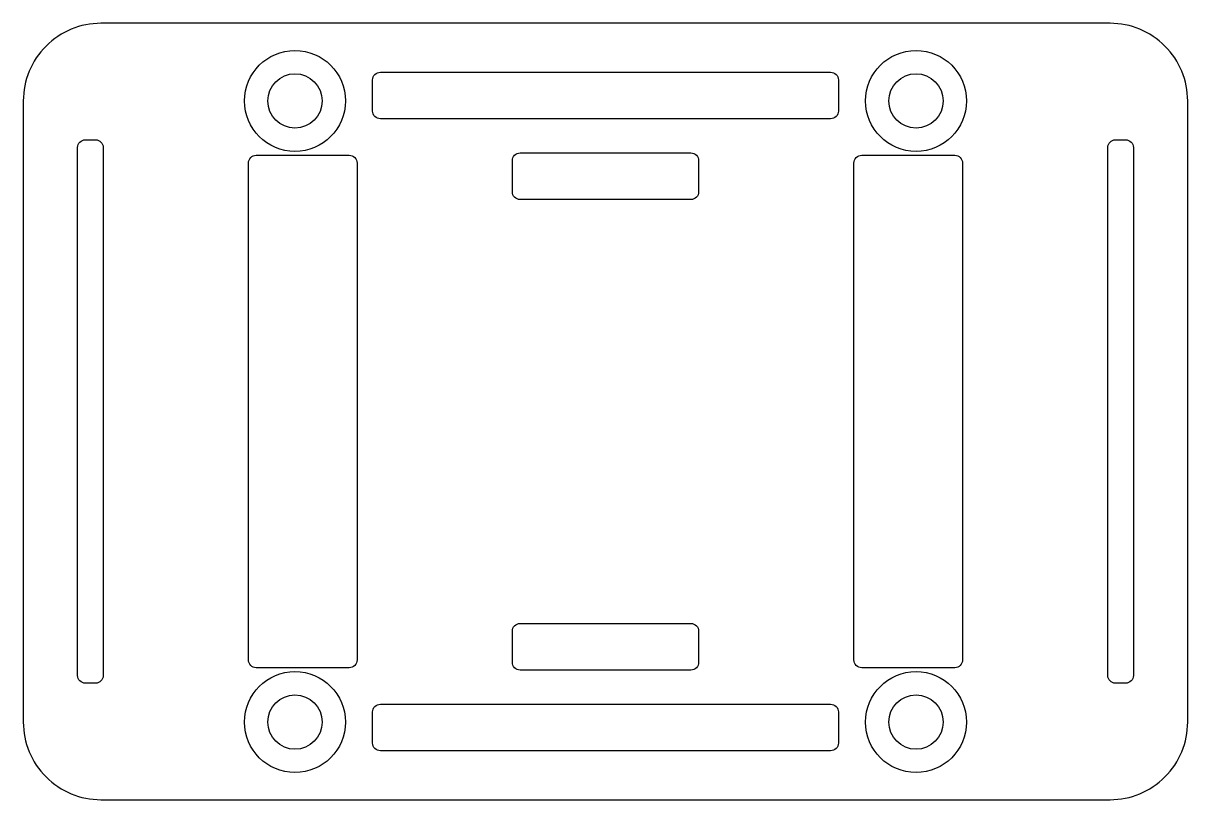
# Model space of a CAD drawing. Header units: millimetres. Extents: x -37.5 to 37.5, y -25 to 25.
import ezdxf

# ---------------------------------------------------------------- set-up
doc = ezdxf.new("R2010")
doc.units = ezdxf.units.MM

msp = doc.modelspace()

# ---------------------------------------------------------------- linework, layer by layer
for points in [[(37.5, 20, 0.414214), (32.5, 25), (-32.5, 25, 0.414214), (-37.5, 20), (-37.5, -20, 0.414214), (-32.5, -25), (32.5, -25, 0.414214), (37.5, -20)], [(15, 21.35), (15, 19.35, -0.414214), (14.5, 18.85), (-14.5, 18.85, -0.414214), (-15, 19.35), (-15, 21.35, -0.414214), (-14.5, 21.85), (14.5, 21.85, -0.414214)], [(-34, -17), (-34, 17, -0.414214), (-33.5, 17.5), (-32.85, 17.5, -0.414214), (-32.35, 17), (-32.35, -17, -0.414214), (-32.85, -17.5), (-33.5, -17.5, -0.414214)], [(32.35, -17), (32.35, 17, -0.414214), (32.85, 17.5), (33.5, 17.5, -0.414214), (34, 17), (34, -17, -0.414214), (33.5, -17.5), (32.85, -17.5, -0.414214)], [(-23, -16), (-23, 16, -0.414214), (-22.5, 16.5), (-16.5, 16.5, -0.414214), (-16, 16), (-16, -16, -0.414214), (-16.5, -16.5), (-22.5, -16.5, -0.414214)], [(-6, 14.15), (-6, 16.15, -0.414214), (-5.5, 16.65), (5.5, 16.65, -0.414214), (6, 16.15), (6, 14.15, -0.414214), (5.5, 13.65), (-5.5, 13.65, -0.414214)], [(16, -16), (16, 16, -0.414214), (16.5, 16.5), (22.5, 16.5, -0.414214), (23, 16), (23, -16, -0.414214), (22.5, -16.5), (16.5, -16.5, -0.414214)], [(6, -14.15), (6, -16.15, -0.414214), (5.5, -16.65), (-5.5, -16.65, -0.414214), (-6, -16.15), (-6, -14.15, -0.414214), (-5.5, -13.65), (5.5, -13.65, -0.414214)], [(-15, -21.35), (-15, -19.35, -0.414214), (-14.5, -18.85), (14.5, -18.85, -0.414214), (15, -19.35), (15, -21.35, -0.414214), (14.5, -21.85), (-14.5, -21.85, -0.414214)]]:
    msp.add_lwpolyline(points, format="xyb", close=True)
for centre, radius in [((-20, 20), 3.25), ((20, 20), 3.25), ((-20, 20), 1.75), ((20, 20), 1.75), ((-20, -20), 3.25), ((20, -20), 3.25), ((-20, -20), 1.75), ((20, -20), 1.75)]:
    msp.add_circle(centre, radius)

doc.saveas('drawing.dxf')
